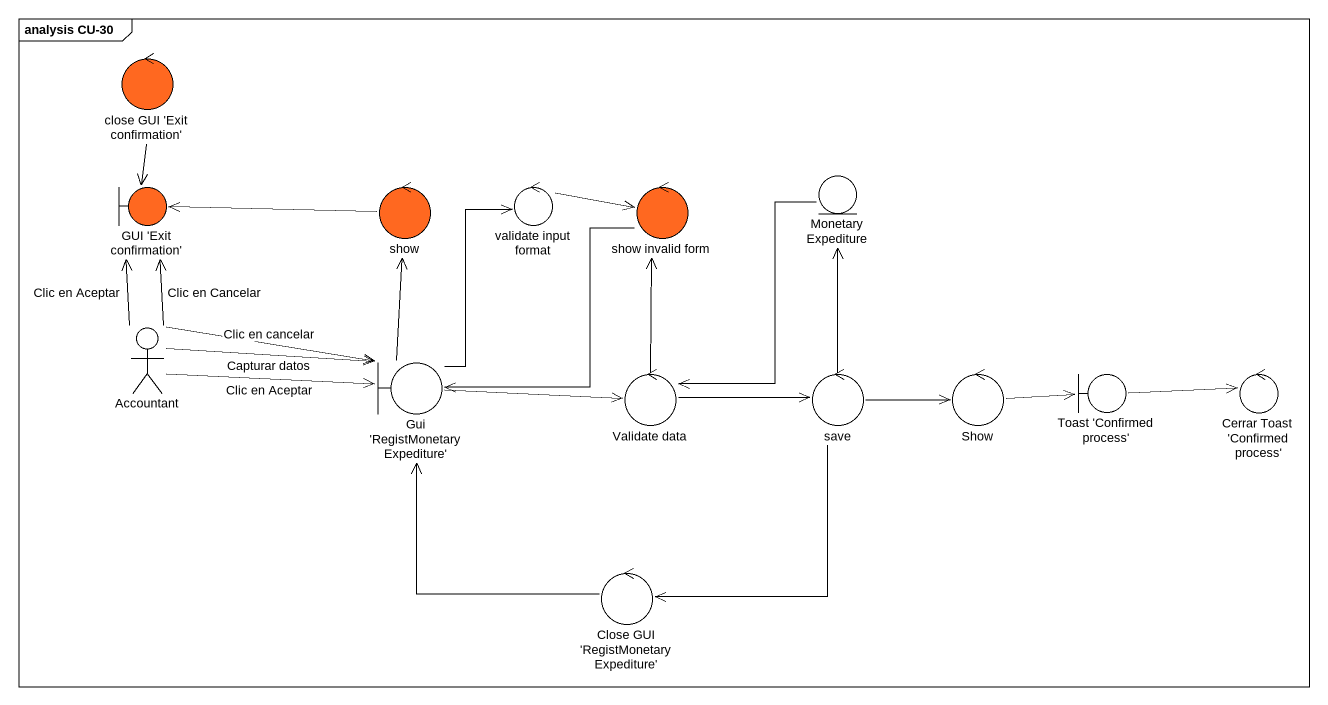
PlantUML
@startuml
mainframe analysis CU-30
control "close GUI 'Exit confirmation'" as close_GUI_Exit_confirmation #FF6820
boundary "GUI 'Exit confirmation'" as GUI_Exit_confirmation #FF6820
control "show" as show_ #FF6820
control "validate input format" as validate_input_format
control "show invalid form" as show_invalid_form #FF6820
entity MonetaryExpediture
actor Accountant
boundary "Gui 'RegistMonetaryExpediture'" as Gui_RegistMonetaryExpediture
control "Validate data" as Validate_data
control save
control "Show" as Show_
boundary "Toast 'Confirmed process'" as Toast_Confirmed_process
control "Cerrar Toast 'Confirmed process'" as Cerrar_Toast_Confirmed
control "Close GUI 'RegistMonetaryExpediture'" as Close_GUI
close_GUI_Exit_confirmation --> GUI_Exit_confirmation
show_ -left-> GUI_Exit_confirmation
validate_input_format -right-> show_invalid_form
show_invalid_form --> Gui_RegistMonetaryExpediture
MonetaryExpediture --> Validate_data
Accountant -up-> GUI_Exit_confirmation : Clic en Aceptar
Accountant -up-> GUI_Exit_confirmation : Clic en Cancelar
Accountant -right-> Gui_RegistMonetaryExpediture : Capturar datos
Accountant -right-> Gui_RegistMonetaryExpediture : Clic en cancelar
Accountant -right-> Gui_RegistMonetaryExpediture : Clic en Aceptar
Gui_RegistMonetaryExpediture -up-> show_
Gui_RegistMonetaryExpediture -up-> validate_input_format
Gui_RegistMonetaryExpediture -right-> Validate_data
Validate_data -up-> show_invalid_form
Validate_data -right-> save
save -up-> MonetaryExpediture
save -right-> Show_
save --> Close_GUI
Show_ -right-> Toast_Confirmed_process
Toast_Confirmed_process -right-> Cerrar_Toast_Confirmed
Close_GUI -up-> Gui_RegistMonetaryExpediture
@enduml
